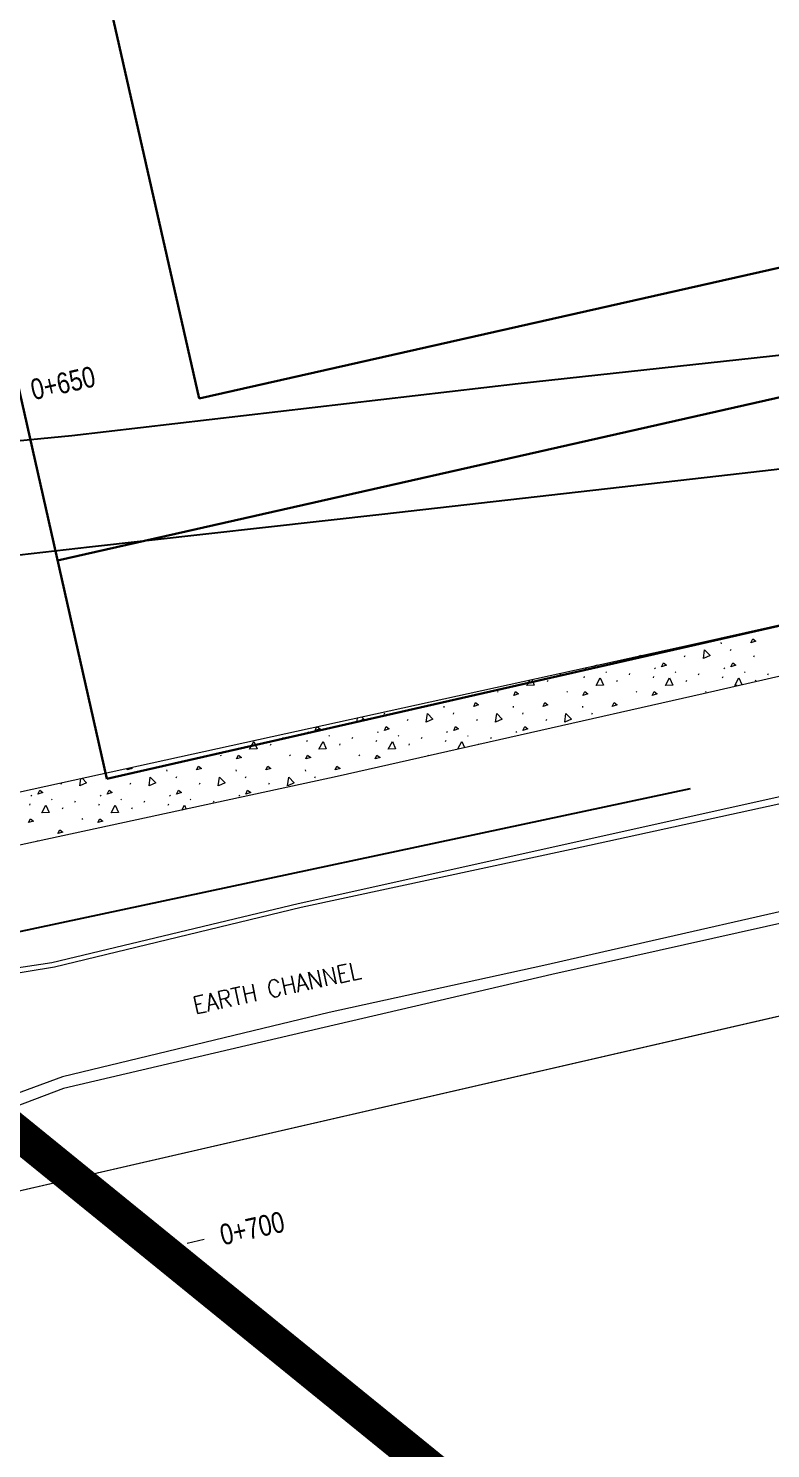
# Model space of a CAD drawing. Header units: metres. Extents: x -703672 to 3951284, y -4124475 to 4104628.
# Drawn here: x 327956.7 to 327999.6, y 4102845.4 to 4102927.4 of the extents above; entities that cross this region are included whole.
import ezdxf
from ezdxf.enums import TextEntityAlignment as Align

# ---------------------------------------------------------------- set-up
doc = ezdxf.new("R2010")
doc.units = ezdxf.units.M
doc.header["$MEASUREMENT"] = 0
for name, color, linetype, lineweight in [('C-ALGN-STAT1', 8, 'Continuous', 0), ('C-ANNO-TEXT', 7, 'Continuous', 25), ('C-DTCH-TOP~', 7, 'Continuous', 0), ('C-PADS-OTLN', 9, 'Continuous', 30), ('V-ANNO-PATT', 9, 'Continuous', 0), ('V-DTCH-BOTD', 252, 'Continuous', 0), ('V-DTCH-TOP~', 252, 'Continuous', 0), ('V-SITE-WALK', 7, 'Continuous', 0)]:
    doc.layers.add(name, color=color, linetype=linetype, lineweight=lineweight)
doc.layers.add('ra', color=7, linetype='Continuous')
doc.styles.add('Style-ENGINEERING', font='ENGINEERING.shx')
doc.styles.add('Style-STANDARD', font='STANDARD.shx')

msp = doc.modelspace()

# ---------------------------------------------------------------- linework, layer by layer
at = {"layer": 'C-ALGN-STAT1', "transparency": 33554661, "flags": 128}
msp.add_lwpolyline([(327966.8522318571, 4102857.446277018), (327965.8763940517, 4102857.227780845)], dxfattribs=at)
at = {"layer": 'C-ANNO-TEXT', "color": 0, "lineweight": -2, "ltscale": 0.6}
msp.add_line((327952.4242552212, 4102874.426553066), (327994.9222123679, 4102883.483078642), dxfattribs=at)
at = {"layer": 'C-ANNO-TEXT', "color": 1, "lineweight": -2, "ltscale": 0.6, "const_width": 2}
msp.add_lwpolyline([(327554.8350382773, 4104380.16774108), (327275.3480059607, 4104220.406195212), (327093.3818080015, 4104047.583524398), (327001.8950954843, 4103885.810832099), (326940.431142319, 4103781.08774414), (326891.8948100628, 4103650.048591174), (326879.9189725379, 4103599.019840731), (326881.1756962286, 4103522.160821603), (327011.0294437818, 4103497.589092612), (327253.4385069069, 4103456.857713948), (327544.716564442, 4103334.973178718), (327826.9203376779, 4103396.417603671), (327953.6137947738, 4102865.62848762), (328093.7569675464, 4102751.786021037), (328281.8958965763, 4102788.880219985)], dxfattribs=at)
at = {"layer": 'C-DTCH-TOP~'}
msp.add_line((327720.1714716455, 4102805.951463472), (328069.0538425405, 4102886.235816062), dxfattribs=at)
at = {"layer": 'C-DTCH-TOP~', "flags": 128}
msp.add_lwpolyline([(327517.8345620793, 4102748.37939936), (327532.1012557851, 4102753.865678844), (327563.346068102, 4102764.286165), (327606.1703543523, 4102774.124036111), (327654.2007221422, 4102784.538279964), (327713.2279488214, 4102798.43156791), (327720.1714716455, 4102805.951463472), (328069.0538425405, 4102886.235816062), (328167.8653534192, 4102909.525852308), (328416.727287227, 4102965.683699912), (328463.3450396978, 4102976.663650007)], dxfattribs=at)
at = {"layer": 'C-PADS-OTLN'}
for p, q in [((327892.807925796, 4103187.297810565), (327961.2325516799, 4102884.045854605)), ((327966.5675740978, 4102905.989870715), (327957.7301463668, 4102945.042822065)), ((328127.9731425433, 4102934.984499494), (327958.3910270059, 4102896.639243376)), ((328131.03762841, 4102922.723677635), (327961.2325516799, 4102884.045854605)), ((328015.3402690198, 4102917.000058275), (327966.5675740978, 4102905.989870715))]:
    msp.add_line(p, q, dxfattribs=at)
at = {"layer": 'ra'}
for p, q in [((328007.4527539767, 4102909.304585473, 8.06), (327984.9838766652, 4102906.846146871, 8.06)), ((327984.9838766652, 4102906.846146871, 8.06), (327959.2087347205, 4102903.841351083, 8.08)), ((327959.2087347205, 4102903.841351083, 8.08), (327941.9045121712, 4102902.165108867, 8.05)), ((327996.5634202952, 4102901.536628407, 8.06), (328011.4208078427, 4102903.246508012, 8.05)), ((327977.1184544577, 4102899.326438466, 8.09), (327996.5634202952, 4102901.536628407, 8.06)), ((327960.2287074762, 4102897.431401818, 8.09), (327977.1184544577, 4102899.326438466, 8.09)), ((327943.2138908667, 4102895.486993232, 8.04), (327960.2287074762, 4102897.431401818, 8.09))]:
    msp.add_line(p, q, dxfattribs=at)
at = {"layer": 'V-ANNO-PATT'}
for p, q in [((327996.6874297016, 4102891.917842445, 7.836856260208101), (327996.6963284747, 4102891.837953821, 7.838212585294997)), ((327996.6874297016, 4102891.917842445, 7.836856260208101), (327996.6963284747, 4102891.837953821, 7.838212585294997)), ((327997.241122258, 4102891.446609549, 7.845311461232413), (327997.2766234682, 4102891.526598159, 7.843993733684378)), ((327997.241122258, 4102891.446609549, 7.845311461232413), (327997.2766234682, 4102891.526598159, 7.843993733684378)), ((327994.5908177744, 4102891.08256139, 7.849050696322877), (327994.6264189846, 4102891.162549999, 7.847733059506737)), ((327994.5908177744, 4102891.08256139, 7.849050696322877), (327994.6264189846, 4102891.162549999, 7.847733059506737)), ((327998.590816128, 4102891.08256139, 7.852679972050574), (327998.6264173381, 4102891.162549999, 7.851362335234434)), ((327998.590816128, 4102891.08256139, 7.852679972050574), (327998.6264173381, 4102891.162549999, 7.851362335234434)), ((327986.6795992947, 4102889.663063526, 7.865829040843089), (327986.7152005034, 4102889.74295215, 7.864513091448664)), ((327986.6795992947, 4102889.663063526, 7.865829040843089), (327986.7152005034, 4102889.74295215, 7.864513091448664)), ((327987.3989049651, 4102890.052708041, 7.859905792936637), (327987.4345061737, 4102890.132596665, 7.858589843542205)), ((327987.3989049651, 4102890.052708041, 7.859905792936637), (327987.4345061737, 4102890.132596665, 7.858589843542205)), ((327988.7842015548, 4102889.867234453, 7.86429286912999), (327988.819802765, 4102889.947223062, 7.86297523231385)), ((327988.7842015548, 4102889.867234453, 7.86429286912999), (327988.819802765, 4102889.947223062, 7.86297523231385)), ((327988.8515104883, 4102890.452451117, 7.854477452409988), (327988.8871096576, 4102890.399158706, 7.855409148736804)), ((327988.8515104883, 4102890.452451117, 7.854477452409988), (327988.8871096576, 4102890.399158706, 7.855409148736804)), ((327990.0477065357, 4102890.226483295, 7.859376360386939), (327990.083205705, 4102890.173190884, 7.86030796598186)), ((327990.0477065357, 4102890.226483295, 7.859376360386939), (327990.083205705, 4102890.173190884, 7.86030796598186)), ((327990.6795976483, 4102889.663063526, 7.869458316570785), (327990.7151988569, 4102889.74295215, 7.868142367176361)), ((327990.6795976483, 4102889.663063526, 7.869458316570785), (327990.7151988569, 4102889.74295215, 7.868142367176361)), ((327991.3989033186, 4102890.052708041, 7.863535068664333), (327991.4345045272, 4102890.132596665, 7.862219119269902)), ((327991.3989033186, 4102890.052708041, 7.863535068664333), (327991.4345045272, 4102890.132596665, 7.862219119269902)), ((327992.7841999084, 4102889.867234453, 7.867922144857687), (327992.8198011186, 4102889.947223062, 7.866604508041547)), ((327992.7841999084, 4102889.867234453, 7.867922144857687), (327992.8198011186, 4102889.947223062, 7.866604508041547)), ((327992.8515088418, 4102890.452451117, 7.858106728137685), (327992.8871080111, 4102890.399158706, 7.859038424464501)), ((327992.8515088418, 4102890.452451117, 7.858106728137685), (327992.8871080111, 4102890.399158706, 7.859038424464501)), ((327994.0477048892, 4102890.226483295, 7.863005636114636), (327994.0832040586, 4102890.173190884, 7.863937241709557)), ((327994.0477048892, 4102890.226483295, 7.863005636114636), (327994.0832040586, 4102890.173190884, 7.863937241709557)), ((327994.6795960018, 4102889.663063526, 7.873087592298482), (327994.7151972104, 4102889.74295215, 7.871771642904058)), ((327994.6795960018, 4102889.663063526, 7.873087592298482), (327994.7151972104, 4102889.74295215, 7.871771642904058)), ((327995.3989016722, 4102890.052708041, 7.86716434439203), (327995.4345028808, 4102890.132596665, 7.865848394997599)), ((327995.3989016722, 4102890.052708041, 7.86716434439203), (327995.4345028808, 4102890.132596665, 7.865848394997599)), ((327996.7841982619, 4102889.867234453, 7.871551420585384), (327996.8197994721, 4102889.947223062, 7.870233783769244)), ((327996.7841982619, 4102889.867234453, 7.871551420585384), (327996.8197994721, 4102889.947223062, 7.870233783769244)), ((327996.8515071953, 4102890.452451117, 7.861736003865381), (327996.8871063646, 4102890.399158706, 7.862667700192198)), ((327996.8515071953, 4102890.452451117, 7.861736003865381), (327996.8871063646, 4102890.399158706, 7.862667700192198)), ((327998.0477032428, 4102890.226483295, 7.866634911842333), (327998.0832024122, 4102890.173190884, 7.867566517437254)), ((327998.0477032428, 4102890.226483295, 7.866634911842333), (327998.0832024122, 4102890.173190884, 7.867566517437254)), ((327998.6848745159, 4102889.674912133, 7.876521694202921), (327998.715195564, 4102889.74295215, 7.875400918631755)), ((327998.6848745159, 4102889.674912133, 7.876521694202921), (327998.715195564, 4102889.74295215, 7.875400918631755)), ((327999.3989000258, 4102890.052708041, 7.870793620119727), (327999.4345012344, 4102890.132596665, 7.869477670725296)), ((327999.3989000258, 4102890.052708041, 7.870793620119727), (327999.4345012344, 4102890.132596665, 7.869477670725296)), ((327983.7896917834, 4102889.094844441, 7.872796597454695), (327983.8251909527, 4102889.04155203, 7.873728203049623)), ((327983.7896917834, 4102889.094844441, 7.872796597454695), (327983.8251909527, 4102889.04155203, 7.873728203049623)), ((327987.789690137, 4102889.094844441, 7.876425873182392), (327987.8251893063, 4102889.04155203, 7.877357478777313)), ((327987.789690137, 4102889.094844441, 7.876425873182392), (327987.8251893063, 4102889.04155203, 7.877357478777313)), ((327991.7896884905, 4102889.094844441, 7.880055148910088), (327991.8251876599, 4102889.04155203, 7.88098675450501)), ((327991.7896884905, 4102889.094844441, 7.880055148910088), (327991.8251876599, 4102889.04155203, 7.88098675450501)), ((327995.789686844, 4102889.094844441, 7.883684424637785), (327995.8251860134, 4102889.04155203, 7.884616030232706)), ((327995.789686844, 4102889.094844441, 7.883684424637785), (327995.8251860134, 4102889.04155203, 7.884616030232706)), ((327980.6873800175, 4102888.243065733, 7.884356967502228), (327980.6962787905, 4102888.16317711, 7.885713292589131)), ((327980.6873800175, 4102888.243065733, 7.884356967502228), (327980.6962787905, 4102888.16317711, 7.885713292589131)), ((327984.6873783711, 4102888.243065733, 7.887986243229925), (327984.6962771441, 4102888.16317711, 7.88934256831682)), ((327984.6873783711, 4102888.243065733, 7.887986243229925), (327984.6962771441, 4102888.16317711, 7.88934256831682)), ((327988.6873767247, 4102888.243065733, 7.891615518957622), (327988.6962754977, 4102888.16317711, 7.892971844044517)), ((327988.6873767247, 4102888.243065733, 7.891615518957622), (327988.6962754977, 4102888.16317711, 7.892971844044517)), ((327977.2410742203, 4102887.771832837, 7.889182892798843), (327977.2765754305, 4102887.851821447, 7.887865165250808)), ((327977.2410742203, 4102887.771832837, 7.889182892798843), (327977.2765754305, 4102887.851821447, 7.887865165250808)), ((327978.5907680903, 4102887.407784678, 7.896551403617011), (327978.6263693004, 4102887.487773288, 7.895233766800871)), ((327978.5907680903, 4102887.407784678, 7.896551403617011), (327978.6263693004, 4102887.487773288, 7.895233766800871)), ((327981.2410725738, 4102887.771832837, 7.89281216852654), (327981.2765737841, 4102887.851821447, 7.891494440978505)), ((327981.2410725738, 4102887.771832837, 7.89281216852654), (327981.2765737841, 4102887.851821447, 7.891494440978505)), ((327982.5907664438, 4102887.407784678, 7.900180679344707), (327982.626367654, 4102887.487773288, 7.898863042528561)), ((327982.5907664438, 4102887.407784678, 7.900180679344707), (327982.626367654, 4102887.487773288, 7.898863042528561)), ((327985.2410709274, 4102887.771832837, 7.896441444254236), (327985.2765721376, 4102887.851821447, 7.895123716706202)), ((327985.2410709274, 4102887.771832837, 7.896441444254236), (327985.2765721376, 4102887.851821447, 7.895123716706202)), ((327986.5907647974, 4102887.407784678, 7.903809955072404), (327986.6263660075, 4102887.487773288, 7.902492318256257)), ((327986.5907647974, 4102887.407784678, 7.903809955072404), (327986.6263660075, 4102887.487773288, 7.902492318256257)), ((327989.2410692809, 4102887.771832837, 7.900070719981933), (327989.2765704911, 4102887.851821447, 7.898752992433899)), ((327989.2410692809, 4102887.771832837, 7.900070719981933), (327989.2765704911, 4102887.851821447, 7.898752992433899)), ((327971.3988552809, 4102886.37793133, 7.907406500230771), (327971.4344564896, 4102886.457819954, 7.906090550836339)), ((327971.3988552809, 4102886.37793133, 7.907406500230771), (327971.4344564896, 4102886.457819954, 7.906090550836339)), ((327972.8514608041, 4102886.777674406, 7.901978159704115), (327972.8870599734, 4102886.724381995, 7.902909856030938)), ((327972.8514608041, 4102886.777674406, 7.901978159704115), (327972.8870599734, 4102886.724381995, 7.902909856030938)), ((327974.0476568516, 4102886.551706584, 7.906877067681066), (327974.083156021, 4102886.498414173, 7.907808673275994)), ((327974.0476568516, 4102886.551706584, 7.906877067681066), (327974.083156021, 4102886.498414173, 7.907808673275994)), ((327975.3988536345, 4102886.37793133, 7.91103577595846), (327975.4344548432, 4102886.457819954, 7.909719826564036)), ((327975.3988536345, 4102886.37793133, 7.91103577595846), (327975.4344548432, 4102886.457819954, 7.909719826564036)), ((327976.8514591577, 4102886.777674406, 7.905607435431811), (327976.887058327, 4102886.724381995, 7.906539131758635)), ((327976.8514591577, 4102886.777674406, 7.905607435431811), (327976.887058327, 4102886.724381995, 7.906539131758635)), ((327978.0476552051, 4102886.551706584, 7.910506343408763), (327978.0831543745, 4102886.498414173, 7.911437949003691)), ((327978.0476552051, 4102886.551706584, 7.910506343408763), (327978.0831543745, 4102886.498414173, 7.911437949003691)), ((327979.3988519881, 4102886.37793133, 7.914665051686157), (327979.4344531967, 4102886.457819954, 7.913349102291733)), ((327979.3988519881, 4102886.37793133, 7.914665051686157), (327979.4344531967, 4102886.457819954, 7.913349102291733)), ((327980.8514575112, 4102886.777674406, 7.909236711159508), (327980.8870566805, 4102886.724381995, 7.910168407486331)), ((327980.8514575112, 4102886.777674406, 7.909236711159508), (327980.8870566805, 4102886.724381995, 7.910168407486331)), ((327982.0476535587, 4102886.551706584, 7.914135619136459), (327982.083152728, 4102886.498414173, 7.915067224731388)), ((327982.0476535587, 4102886.551706584, 7.914135619136459), (327982.083152728, 4102886.498414173, 7.915067224731388)), ((327983.3988503416, 4102886.37793133, 7.918294327413854), (327983.4344515502, 4102886.457819954, 7.916978378019429)), ((327983.3988503416, 4102886.37793133, 7.918294327413854), (327983.4344515502, 4102886.457819954, 7.916978378019429)), ((327984.8514558647, 4102886.777674406, 7.912865986887205), (327984.8870550341, 4102886.724381995, 7.913797683214021)), ((327984.8514558647, 4102886.777674406, 7.912865986887205), (327984.8870550341, 4102886.724381995, 7.913797683214021)), ((327970.6795496105, 4102885.988286815, 7.913329748137222), (327970.7151508192, 4102886.068175439, 7.912013798742791)), ((327970.6795496105, 4102885.988286815, 7.913329748137222), (327970.7151508192, 4102886.068175439, 7.912013798742791)), ((327972.7841518706, 4102886.192457741, 7.911793576424124), (327972.8197530808, 4102886.272446351, 7.910475939607984)), ((327972.7841518706, 4102886.192457741, 7.911793576424124), (327972.8197530808, 4102886.272446351, 7.910475939607984)), ((327974.6795479641, 4102885.988286815, 7.916959023864919), (327974.7151491728, 4102886.068175439, 7.915643074470488)), ((327974.6795479641, 4102885.988286815, 7.916959023864919), (327974.7151491728, 4102886.068175439, 7.915643074470488)), ((327976.7841502242, 4102886.192457741, 7.915422852151821), (327976.8197514344, 4102886.272446351, 7.914105215335674)), ((327976.7841502242, 4102886.192457741, 7.915422852151821), (327976.8197514344, 4102886.272446351, 7.914105215335674)), ((327978.6795463177, 4102885.988286815, 7.920588299592609), (327978.7151475263, 4102886.068175439, 7.919272350198185)), ((327978.6795463177, 4102885.988286815, 7.920588299592609), (327978.7151475263, 4102886.068175439, 7.919272350198185)), ((327980.7841485778, 4102886.192457741, 7.919052127879517), (327980.8197497879, 4102886.272446351, 7.917734491063371)), ((327980.7841485778, 4102886.192457741, 7.919052127879517), (327980.8197497879, 4102886.272446351, 7.917734491063371)), ((327982.703874252, 4102886.042882061, 7.923318266042138), (327982.7151458798, 4102886.068175439, 7.922901625925881)), ((327982.703874252, 4102886.042882061, 7.923318266042138), (327982.7151458798, 4102886.068175439, 7.922901625925881)), ((327967.7896420993, 4102885.420067729, 7.920297304748829), (327967.8251412686, 4102885.366775319, 7.92122891034375)), ((327967.7896420993, 4102885.420067729, 7.920297304748829), (327967.8251412686, 4102885.366775319, 7.92122891034375)), ((327971.7896404528, 4102885.420067729, 7.923926580476525), (327971.8251396221, 4102885.366775319, 7.924858186071447)), ((327971.7896404528, 4102885.420067729, 7.923926580476525), (327971.8251396221, 4102885.366775319, 7.924858186071447)), ((327975.7896388064, 4102885.420067729, 7.927555856204215), (327975.8251379757, 4102885.366775319, 7.928487461799143)), ((327975.7896388064, 4102885.420067729, 7.927555856204215), (327975.8251379757, 4102885.366775319, 7.928487461799143)), ((327979.7896371599, 4102885.420067729, 7.931185131931912), (327979.8124947989, 4102885.38575316, 7.931784985527955)), ((327979.7896371599, 4102885.420067729, 7.931185131931912), (327979.8124947989, 4102885.38575316, 7.931784985527955)), ((327961.2410245361, 4102884.097056126, 7.936683600092977), (327961.2765257464, 4102884.177044736, 7.935365872544942)), ((327961.2410245361, 4102884.097056126, 7.936683600092977), (327961.2765257464, 4102884.177044736, 7.935365872544942)), ((327964.6873303334, 4102884.568289022, 7.931857674796362), (327964.6962291064, 4102884.488400399, 7.933213999883257)), ((327964.6873303334, 4102884.568289022, 7.931857674796362), (327964.6962291064, 4102884.488400399, 7.933213999883257)), ((327965.2410228897, 4102884.097056126, 7.940312875820666), (327965.2765240999, 4102884.177044736, 7.938995148272639)), ((327965.2410228897, 4102884.097056126, 7.940312875820666), (327965.2765240999, 4102884.177044736, 7.938995148272639)), ((327968.6873286869, 4102884.568289022, 7.935486950524052), (327968.6962274599, 4102884.488400399, 7.936843275610954)), ((327968.6873286869, 4102884.568289022, 7.935486950524052), (327968.6962274599, 4102884.488400399, 7.936843275610954)), ((327969.2410212432, 4102884.097056126, 7.943942151548363), (327969.2765224534, 4102884.177044736, 7.942624424000329)), ((327969.2410212432, 4102884.097056126, 7.943942151548363), (327969.2765224534, 4102884.177044736, 7.942624424000329)), ((327972.6873270405, 4102884.568289022, 7.939116226251748), (327972.6962258135, 4102884.488400399, 7.940472551338651)), ((327972.6873270405, 4102884.568289022, 7.939116226251748), (327972.6962258135, 4102884.488400399, 7.940472551338651)), ((327973.2410195968, 4102884.097056126, 7.94757142727606), (327973.276520807, 4102884.177044736, 7.946253699728025)), ((327973.2410195968, 4102884.097056126, 7.94757142727606), (327973.276520807, 4102884.177044736, 7.946253699728025)), ((327958.5907200525, 4102883.733007967, 7.94042283518344), (327958.6201258019, 4102883.799076648, 7.939334498640243)), ((327958.5907200525, 4102883.733007967, 7.94042283518344), (327958.6201258019, 4102883.799076648, 7.939334498640243)), ((327962.5907184061, 4102883.733007967, 7.944052110911137), (327962.6263196163, 4102883.812996576, 7.942734474094998)), ((327962.5907184061, 4102883.733007967, 7.944052110911137), (327962.6263196163, 4102883.812996576, 7.942734474094998)), ((327966.5907167597, 4102883.733007967, 7.947681386638834), (327966.6263179698, 4102883.812996576, 7.946363749822694)), ((327966.5907167597, 4102883.733007967, 7.947681386638834), (327966.6263179698, 4102883.812996576, 7.946363749822694)), ((327970.5907151132, 4102883.733007967, 7.951310662366531), (327970.6263163234, 4102883.812996576, 7.949993025550391)), ((327970.5907151132, 4102883.733007967, 7.951310662366531), (327970.6263163234, 4102883.812996576, 7.949993025550391)), ((327956.7841021865, 4102882.51768103, 7.959294283718251), (327956.8197033967, 4102882.597669639, 7.957976646902111)), ((327956.7841021865, 4102882.51768103, 7.959294283718251), (327956.8197033967, 4102882.597669639, 7.957976646902111)), ((327956.85141112, 4102883.102897695, 7.949478866998248), (327956.8870102893, 4102883.049605284, 7.950410563325065)), ((327956.85141112, 4102883.102897695, 7.949478866998248), (327956.8870102893, 4102883.049605284, 7.950410563325065)), ((327958.0476071674, 4102882.876929873, 7.9543777749752), (327958.0831063368, 4102882.823637461, 7.955309380570121)), ((327958.0476071674, 4102882.876929873, 7.9543777749752), (327958.0831063368, 4102882.823637461, 7.955309380570121)), ((327958.6794982799, 4102882.313510103, 7.964459731159046), (327958.7150994886, 4102882.393398728, 7.963143781764614)), ((327958.6794982799, 4102882.313510103, 7.964459731159046), (327958.7150994886, 4102882.393398728, 7.963143781764614)), ((327959.3988039503, 4102882.703154618, 7.958536483252594), (327959.434405159, 4102882.783043242, 7.957220533858163)), ((327959.3988039503, 4102882.703154618, 7.958536483252594), (327959.434405159, 4102882.783043242, 7.957220533858163)), ((327960.78410054, 4102882.51768103, 7.962923559445947), (327960.8197017502, 4102882.597669639, 7.961605922629808)), ((327960.78410054, 4102882.51768103, 7.962923559445947), (327960.8197017502, 4102882.597669639, 7.961605922629808)), ((327960.8514094735, 4102883.102897695, 7.953108142725945), (327960.8870086428, 4102883.049605284, 7.954039839052761)), ((327960.8514094735, 4102883.102897695, 7.953108142725945), (327960.8870086428, 4102883.049605284, 7.954039839052761)), ((327962.047605521, 4102882.876929873, 7.958007050702896), (327962.0831046904, 4102882.823637461, 7.958938656297818)), ((327962.047605521, 4102882.876929873, 7.958007050702896), (327962.0831046904, 4102882.823637461, 7.958938656297818)), ((327962.6794966335, 4102882.313510103, 7.968089006886743), (327962.7150978422, 4102882.393398728, 7.966773057492318)), ((327962.6794966335, 4102882.313510103, 7.968089006886743), (327962.7150978422, 4102882.393398728, 7.966773057492318)), ((327963.3988023039, 4102882.703154618, 7.962165758980291), (327963.4344035126, 4102882.783043242, 7.960849809585859)), ((327963.3988023039, 4102882.703154618, 7.962165758980291), (327963.4344035126, 4102882.783043242, 7.960849809585859)), ((327964.7840988936, 4102882.51768103, 7.966552835173644), (327964.8197001038, 4102882.597669639, 7.965235198357504)), ((327964.7840988936, 4102882.51768103, 7.966552835173644), (327964.8197001038, 4102882.597669639, 7.965235198357504)), ((327964.8514078271, 4102883.102897695, 7.956737418453642), (327964.8870069964, 4102883.049605284, 7.957669114780458)), ((327964.8514078271, 4102883.102897695, 7.956737418453642), (327964.8870069964, 4102883.049605284, 7.957669114780458)), ((327966.0476038745, 4102882.876929873, 7.961636326430593), (327966.0831030439, 4102882.823637461, 7.962567932025514)), ((327966.0476038745, 4102882.876929873, 7.961636326430593), (327966.0831030439, 4102882.823637461, 7.962567932025514)), ((327967.3988006574, 4102882.703154618, 7.965795034707988), (327967.4344018661, 4102882.783043242, 7.964479085313556)), ((327967.3988006574, 4102882.703154618, 7.965795034707988), (327967.4344018661, 4102882.783043242, 7.964479085313556)), ((327968.8514061806, 4102883.102897695, 7.960366694181339), (327968.8870053499, 4102883.049605284, 7.961298390508155)), ((327968.8514061806, 4102883.102897695, 7.960366694181339), (327968.8870053499, 4102883.049605284, 7.961298390508155)), ((327959.7895891222, 4102881.745291018, 7.975056563498349), (327959.8250882915, 4102881.691998607, 7.97598816909327)), ((327959.7895891222, 4102881.745291018, 7.975056563498349), (327959.8250882915, 4102881.691998607, 7.97598816909327)), ((327957.2492629931, 4102880.440964749, 7.994764313498379), (327957.2764711228, 4102880.502268025, 7.993754407022159)), ((327957.2492629931, 4102880.440964749, 7.994764313498379), (327957.2764711228, 4102880.502268025, 7.993754407022159))]:
    msp.add_line(p, q, dxfattribs=at)
at = {"layer": 'V-ANNO-PATT', "extrusion": (-0.0009071897396262242, 0.01687422407821517, 0.9998572085895738), "flags": 128}
for points, elevation in [([(-547783.669796511, -4078783.581110824), (-547783.7673436429, -4078784.08409886), (-547784.0672524953, -4078783.739098512), (-547783.6782456144, -4078783.58366085)], 68943.3980981282), ([(-547783.669796511, -4078783.581110824), (-547783.7673436429, -4078784.08409886), (-547784.0672524953, -4078783.739098512), (-547783.6782456144, -4078783.58366085)], 68943.3980981282), ([(-547767.4955416475, -4078780.770183985), (-547767.5930887791, -4078781.273172024), (-547767.8929976317, -4078780.928171673), (-547767.5039907509, -4078780.772734012)], 68943.39809812808), ([(-547767.4955416475, -4078780.770183985), (-547767.5930887791, -4078781.273172024), (-547767.8929976317, -4078780.928171673), (-547767.5039907509, -4078780.772734012)], 68943.39809812808), ([(-547771.4897718282, -4078780.555416059), (-547771.5873189601, -4078781.058404095), (-547771.8872278123, -4078780.713403747), (-547771.4982209319, -4078780.557966084)], 68943.3980981281), ([(-547771.4897718282, -4078780.555416059), (-547771.5873189601, -4078781.058404095), (-547771.8872278123, -4078780.713403747), (-547771.4982209319, -4078780.557966084)], 68943.3980981281), ([(-547775.4840020092, -4078780.340648129), (-547775.5815491407, -4078780.843636169), (-547775.8814579935, -4078780.498635821), (-547775.4924511124, -4078780.343198158)], 68943.39809812813), ([(-547775.4840020092, -4078780.340648129), (-547775.5815491407, -4078780.843636169), (-547775.8814579935, -4078780.498635821), (-547775.4924511124, -4078780.343198158)], 68943.39809812813), ([(-547751.3212867838, -4078777.959257143), (-547751.4188339156, -4078778.462245184), (-547751.7187427684, -4078778.117244835), (-547751.3297358871, -4078777.961807173)], 68943.39809812793), ([(-547751.3212867838, -4078777.959257143), (-547751.4188339156, -4078778.462245184), (-547751.7187427684, -4078778.117244835), (-547751.3297358871, -4078777.961807173)], 68943.39809812793), ([(-547755.3155169644, -4078777.744489217), (-547755.4130640966, -4078778.247477258), (-547755.7129729488, -4078777.90247691), (-547755.3239660681, -4078777.747039248)], 68943.39809812796), ([(-547755.3155169644, -4078777.744489217), (-547755.4130640966, -4078778.247477258), (-547755.7129729488, -4078777.90247691), (-547755.3239660681, -4078777.747039248)], 68943.39809812796), ([(-547759.3097471454, -4078777.529721291), (-547759.4072942773, -4078778.032709328), (-547759.7072031299, -4078777.687708984), (-547759.3181962487, -4078777.532271319)], 68943.39809812796), ([(-547759.3097471454, -4078777.529721291), (-547759.4072942773, -4078778.032709328), (-547759.7072031299, -4078777.687708984), (-547759.3181962487, -4078777.532271319)], 68943.39809812796)]:
    msp.add_lwpolyline(points, dxfattribs=dict(at, elevation=elevation))
at = {"layer": 'V-ANNO-PATT', "extrusion": (-0.0009071897479370772, 0.01687422409148492, 0.9998572085893425), "flags": 128}
for points, elevation in [([(-547786.4605123599, -4078784.345626399), (-547786.5787783588, -4078784.561587978), (-547786.7489704062, -4078784.419044418), (-547786.4605123599, -4078784.345626399)], 68943.39814984676), ([(-547786.4605123599, -4078784.345626399), (-547786.5787783588, -4078784.561587978), (-547786.7489704062, -4078784.419044418), (-547786.4605123599, -4078784.345626399)], 68943.39814984676), ([(-547770.2862574952, -4078781.534699567), (-547770.4045234938, -4078781.750661145), (-547770.574715542, -4078781.608117585), (-547770.2862574952, -4078781.534699567)], 68943.39814984665), ([(-547770.2862574952, -4078781.534699567), (-547770.4045234938, -4078781.750661145), (-547770.574715542, -4078781.608117585), (-547770.2862574952, -4078781.534699567)], 68943.39814984665), ([(-547774.2804876762, -4078781.319931639), (-547774.3987536748, -4078781.535893216), (-547774.5689457224, -4078781.393349658), (-547774.2804876762, -4078781.319931639)], 68943.39814984667), ([(-547774.2804876762, -4078781.319931639), (-547774.3987536748, -4078781.535893216), (-547774.5689457224, -4078781.393349658), (-547774.2804876762, -4078781.319931639)], 68943.39814984667), ([(-547778.2747178567, -4078781.105163708), (-547778.3929838557, -4078781.321125288), (-547778.5631759033, -4078781.178581729), (-547778.2747178567, -4078781.105163708)], 68943.3981498466), ([(-547778.2747178567, -4078781.105163708), (-547778.3929838557, -4078781.321125288), (-547778.5631759033, -4078781.178581729), (-547778.2747178567, -4078781.105163708)], 68943.3981498466), ([(-547754.11200263, -4078778.723772735), (-547754.2302686286, -4078778.939734313), (-547754.400460677, -4078778.797190755), (-547754.11200263, -4078778.723772735)], 68943.39814984656), ([(-547754.11200263, -4078778.723772735), (-547754.2302686286, -4078778.939734313), (-547754.400460677, -4078778.797190755), (-547754.11200263, -4078778.723772735)], 68943.39814984656), ([(-547758.1062328108, -4078778.509004807), (-547758.2244988093, -4078778.724966387), (-547758.3946908574, -4078778.582422825), (-547758.1062328108, -4078778.509004807)], 68943.39814984656), ([(-547758.1062328108, -4078778.509004807), (-547758.2244988093, -4078778.724966387), (-547758.3946908574, -4078778.582422825), (-547758.1062328108, -4078778.509004807)], 68943.39814984656), ([(-547762.1004629919, -4078778.294236877), (-547762.2187289903, -4078778.510198457), (-547762.3889210381, -4078778.367654896), (-547762.1004629919, -4078778.294236877)], 68943.39814984653), ([(-547762.1004629919, -4078778.294236877), (-547762.2187289903, -4078778.510198457), (-547762.3889210381, -4078778.367654896), (-547762.1004629919, -4078778.294236877)], 68943.39814984653), ([(-547745.9262081266, -4078775.483310046), (-547746.0444741256, -4078775.699271627), (-547746.2146661733, -4078775.556728063), (-547745.9262081266, -4078775.483310046)], 68943.39814984651), ([(-547745.9262081266, -4078775.483310046), (-547746.0444741256, -4078775.699271627), (-547746.2146661733, -4078775.556728063), (-547745.9262081266, -4078775.483310046)], 68943.39814984651)]:
    msp.add_lwpolyline(points, dxfattribs=dict(at, elevation=elevation))
at = {"layer": 'V-ANNO-PATT', "extrusion": (-0.0009071898547395164, 0.01687422443320622, 0.9998572085834783), "elevation": 68943.39951686165, "flags": 128}
msp.add_lwpolyline([(-547777.5468101439, -4078783.52486237), (-547777.5527678478, -4078783.519872521), (-547777.264209945, -4078783.446459872)], dxfattribs=at)
msp.add_lwpolyline([(-547777.5468101439, -4078783.52486237), (-547777.5527678478, -4078783.519872521), (-547777.264209945, -4078783.446459872)], dxfattribs=at)
at = {"layer": 'V-ANNO-PATT', "extrusion": (0.006415366454621462, 0.01335800883002619, 0.9998901973083595), "elevation": 56918.47194778993, "flags": 128}
msp.add_lwpolyline([(327982.457632755, 4102496.230549597), (327982.4747958307, 4102496.266282451)], dxfattribs=at)
msp.add_lwpolyline([(327982.457632755, 4102496.230549597), (327982.4747958307, 4102496.266282451)], dxfattribs=at)
at = {"layer": 'V-ANNO-PATT', "extrusion": (0.002280019354361418, 0.01643207206801926, 0.9998623847906747), "elevation": 68174.67467682202, "flags": 128}
msp.add_lwpolyline([(239011.9232935563, -4108469.122785786), (239011.9232935566, -4108469.215871817)], dxfattribs=at)
msp.add_lwpolyline([(239011.9232935563, -4108469.122785786), (239011.9232935566, -4108469.215871817)], dxfattribs=at)
at = {"layer": 'V-ANNO-PATT', "extrusion": (0.005689454169908008, 0.002635526266416966, 0.9999803418630527), "elevation": 12687.21836443765, "flags": 128}
msp.add_lwpolyline([(327986.6908180054, 4102871.974443453), (327986.3262602246, 4102871.805572644)], dxfattribs=at)
msp.add_lwpolyline([(327986.6908180054, 4102871.974443453), (327986.3262602246, 4102871.805572644)], dxfattribs=at)
at = {"layer": 'V-ANNO-PATT', "extrusion": (-0.0009071897479533485, 0.01687422409147415, 0.9998572085893425), "flags": 128}
for points, elevation in [([(-547781.2371275211, -4078783.234577312), (-547781.355493375, -4078783.450533521), (-547781.5256854233, -4078783.307989961), (-547781.2371275211, -4078783.234577312)], 68943.39814979713), ([(-547781.2371275211, -4078783.234577312), (-547781.355493375, -4078783.450533521), (-547781.5256854233, -4078783.307989961), (-547781.2371275211, -4078783.234577312)], 68943.39814979713), ([(-547785.2313577016, -4078783.019809382), (-547785.3497235558, -4078783.235765593), (-547785.5199156041, -4078783.093222034), (-547785.2313577016, -4078783.019809382)], 68943.39814979708), ([(-547785.2313577016, -4078783.019809382), (-547785.3497235558, -4078783.235765593), (-547785.5199156041, -4078783.093222034), (-547785.2313577016, -4078783.019809382)], 68943.39814979708), ([(-547765.0628726558, -4078780.423650481), (-547765.1812385102, -4078780.63960669), (-547765.3514305584, -4078780.497063131), (-547765.0628726558, -4078780.423650481)], 68943.39814979707), ([(-547765.0628726558, -4078780.423650481), (-547765.1812385102, -4078780.63960669), (-547765.3514305584, -4078780.497063131), (-547765.0628726558, -4078780.423650481)], 68943.39814979707), ([(-547769.0571028366, -4078780.208882554), (-547769.1754686912, -4078780.424838763), (-547769.3456607391, -4078780.2822952), (-547769.0571028366, -4078780.208882554)], 68943.39814979705), ([(-547769.0571028366, -4078780.208882554), (-547769.1754686912, -4078780.424838763), (-547769.3456607391, -4078780.2822952), (-547769.0571028366, -4078780.208882554)], 68943.39814979705), ([(-547773.0513330174, -4078779.994114624), (-547773.1696988719, -4078780.210070833), (-547773.3398909201, -4078780.067527271), (-547773.0513330174, -4078779.994114624)], 68943.39814979707), ([(-547773.0513330174, -4078779.994114624), (-547773.1696988719, -4078780.210070833), (-547773.3398909201, -4078780.067527271), (-547773.0513330174, -4078779.994114624)], 68943.39814979707), ([(-547744.8943876103, -4078777.827491579), (-547745.0127534647, -4078778.043447786), (-547745.1829455125, -4078777.900904228), (-547744.8943876103, -4078777.827491579)], 68943.39814979698), ([(-547744.8943876103, -4078777.827491579), (-547745.0127534647, -4078778.043447786), (-547745.1829455125, -4078777.900904228), (-547744.8943876103, -4078777.827491579)], 68943.39814979698), ([(-547748.8886177911, -4078777.61272365), (-547749.0069836455, -4078777.828679859), (-547749.1771756933, -4078777.686136297), (-547748.8886177911, -4078777.61272365)], 68943.39814979702), ([(-547748.8886177911, -4078777.61272365), (-547749.0069836455, -4078777.828679859), (-547749.1771756933, -4078777.686136297), (-547748.8886177911, -4078777.61272365)], 68943.39814979702), ([(-547752.882847972, -4078777.397955719), (-547753.001213826, -4078777.61391193), (-547753.1714058743, -4078777.471368371), (-547752.882847972, -4078777.397955719)], 68943.39814979695), ([(-547752.882847972, -4078777.397955719), (-547753.001213826, -4078777.61391193), (-547753.1714058743, -4078777.471368371), (-547752.882847972, -4078777.397955719)], 68943.39814979695), ([(-547756.8770781524, -4078777.183187792), (-547756.9954440068, -4078777.399144003), (-547757.1656360548, -4078777.256600441), (-547756.8770781524, -4078777.183187792)], 68943.39814979701), ([(-547756.8770781524, -4078777.183187792), (-547756.9954440068, -4078777.399144003), (-547757.1656360548, -4078777.256600441), (-547756.8770781524, -4078777.183187792)], 68943.39814979701)]:
    msp.add_lwpolyline(points, dxfattribs=dict(at, elevation=elevation))
at = {"layer": 'V-ANNO-PATT', "extrusion": (0.006781233012323426, 0.01280240885144547, 0.9998950510960805), "elevation": 54758.88180082187, "flags": 128}
msp.add_lwpolyline([(327977.8848826864, 4102524.596903127), (327978.0570069897, 4102524.921825517)], dxfattribs=at)
msp.add_lwpolyline([(327977.8848826864, 4102524.596903127), (327978.0570069897, 4102524.921825517)], dxfattribs=at)
at = {"layer": 'V-ANNO-PATT', "extrusion": (-0.000907189747053396, 0.01687422405561371, 0.9998572085899486), "elevation": 68943.39800296085, "flags": 128}
msp.add_lwpolyline([(-547773.7161000466, -4078782.896880355), (-547773.839602557, -4078782.575196522), (-547773.4208985724, -4078782.562158763)], dxfattribs=at)
msp.add_lwpolyline([(-547773.7161000466, -4078782.896880355), (-547773.839602557, -4078782.575196522), (-547773.4208985724, -4078782.562158763)], dxfattribs=at)
at = {"layer": 'V-ANNO-PATT', "extrusion": (-0.0009071897470214601, 0.01687422405477929, 0.9998572085899626), "flags": 128}
for points, elevation in [([(-547777.4062447065, -4078782.347868327), (-547777.6700105357, -4078782.787139849), (-547777.8338358534, -4078782.360428229), (-547777.4151318688, -4078782.347390467)], 68943.39799954771), ([(-547777.4062447065, -4078782.347868327), (-547777.6700105357, -4078782.787139849), (-547777.8338358534, -4078782.360428229), (-547777.4151318688, -4078782.347390467)], 68943.39799954771), ([(-547781.4004748871, -4078782.133100399), (-547781.6642407159, -4078782.572371917), (-547781.8280660341, -4078782.145660299), (-547781.4093620492, -4078782.132622541)], 68943.39799954777), ([(-547781.4004748871, -4078782.133100399), (-547781.6642407159, -4078782.572371917), (-547781.8280660341, -4078782.145660299), (-547781.4093620492, -4078782.132622541)], 68943.39799954777), ([(-547757.2377596605, -4078779.751709424), (-547757.5015254896, -4078780.190980946), (-547757.6653508074, -4078779.764269327), (-547757.2466468227, -4078779.751231567)], 68943.39799954784), ([(-547757.2377596605, -4078779.751709424), (-547757.5015254896, -4078780.190980946), (-547757.6653508074, -4078779.764269327), (-547757.2466468227, -4078779.751231567)], 68943.39799954784), ([(-547761.2319898414, -4078779.536941496), (-547761.4957556702, -4078779.976213017), (-547761.6595809881, -4078779.549501398), (-547761.2408770034, -4078779.536463638)], 68943.39799954777), ([(-547761.2319898414, -4078779.536941496), (-547761.4957556702, -4078779.976213017), (-547761.6595809881, -4078779.549501398), (-547761.2408770034, -4078779.536463638)], 68943.39799954777), ([(-547765.2262200222, -4078779.322173568), (-547765.4899858509, -4078779.761445088), (-547765.653811169, -4078779.33473347), (-547765.2351071844, -4078779.321695708)], 68943.39799954781), ([(-547765.2262200222, -4078779.322173568), (-547765.4899858509, -4078779.761445088), (-547765.653811169, -4078779.33473347), (-547765.2351071844, -4078779.321695708)], 68943.39799954781), ([(-547745.0577349765, -4078776.726014666), (-547745.3215008052, -4078777.165286187), (-547745.4853261233, -4078776.738574564), (-547745.0666221383, -4078776.725536806)], 68943.39799954781), ([(-547745.0577349765, -4078776.726014666), (-547745.3215008052, -4078777.165286187), (-547745.4853261233, -4078776.738574564), (-547745.0666221383, -4078776.725536806)], 68943.39799954781), ([(-547749.0519651568, -4078776.511246737), (-547749.3157309861, -4078776.950518257), (-547749.4795563037, -4078776.523806637), (-547749.0608523191, -4078776.510768878)], 68943.39799954781), ([(-547749.0519651568, -4078776.511246737), (-547749.3157309861, -4078776.950518257), (-547749.4795563037, -4078776.523806637), (-547749.0608523191, -4078776.510768878)], 68943.39799954781)]:
    msp.add_lwpolyline(points, dxfattribs=dict(at, elevation=elevation))
at = {"layer": 'V-ANNO-PATT', "extrusion": (-0.000907189749631989, 0.01687422405616162, 0.999857208589937), "elevation": 68943.3980043631, "flags": 128}
msp.add_lwpolyline([(-547785.3953164332, -4078781.918250283), (-547785.659082262, -4078782.357521803), (-547785.8089171015, -4078781.967250824)], dxfattribs=at)
msp.add_lwpolyline([(-547785.3953164332, -4078781.918250283), (-547785.659082262, -4078782.357521803), (-547785.8089171015, -4078781.967250824)], dxfattribs=at)
at = {"layer": 'V-ANNO-PATT', "extrusion": (-0.0009071897267185767, 0.01687422402313566, 0.9998572085905151), "flags": 128}
for points, elevation in [([(-547772.619884237, -4078782.045283691), (-547772.7381502354, -4078782.261245271), (-547772.9083422837, -4078782.118701711), (-547772.619884237, -4078782.045283691)], 68943.39787637656), ([(-547772.619884237, -4078782.045283691), (-547772.7381502354, -4078782.261245271), (-547772.9083422837, -4078782.118701711), (-547772.619884237, -4078782.045283691)], 68943.39787637656), ([(-547776.6141144182, -4078781.830515768), (-547776.7323804165, -4078782.046477345), (-547776.9025724644, -4078781.903933787), (-547776.6141144182, -4078781.830515768)], 68943.39787637662), ([(-547776.6141144182, -4078781.830515768), (-547776.7323804165, -4078782.046477345), (-547776.9025724644, -4078781.903933787), (-547776.6141144182, -4078781.830515768)], 68943.39787637662), ([(-547780.6083445991, -4078781.615747842), (-547780.7266105972, -4078781.831709422), (-547780.8968026454, -4078781.68916586), (-547780.6083445991, -4078781.615747842)], 68943.3978763767), ([(-547780.6083445991, -4078781.615747842), (-547780.7266105972, -4078781.831709422), (-547780.8968026454, -4078781.68916586), (-547780.6083445991, -4078781.615747842)], 68943.3978763767), ([(-547756.4456293753, -4078779.234356843), (-547756.5638953731, -4078779.450318422), (-547756.7340874217, -4078779.307774864), (-547756.4456293753, -4078779.234356843)], 68943.3978763764), ([(-547756.4456293753, -4078779.234356843), (-547756.5638953731, -4078779.450318422), (-547756.7340874217, -4078779.307774864), (-547756.4456293753, -4078779.234356843)], 68943.3978763764), ([(-547760.439859556, -4078779.019588918), (-547760.5581255544, -4078779.235550499), (-547760.7283176027, -4078779.093006937), (-547760.439859556, -4078779.019588918)], 68943.39787637648), ([(-547760.439859556, -4078779.019588918), (-547760.5581255544, -4078779.235550499), (-547760.7283176027, -4078779.093006937), (-547760.439859556, -4078779.019588918)], 68943.39787637648), ([(-547764.434089737, -4078778.804820994), (-547764.5523557356, -4078779.020782573), (-547764.7225477834, -4078778.878239012), (-547764.434089737, -4078778.804820994)], 68943.39787637658), ([(-547764.434089737, -4078778.804820994), (-547764.5523557356, -4078779.020782573), (-547764.7225477834, -4078778.878239012), (-547764.434089737, -4078778.804820994)], 68943.39787637658), ([(-547744.2656046941, -4078776.20866207), (-547744.3838706921, -4078776.42462365), (-547744.5540627406, -4078776.282080089), (-547744.2656046941, -4078776.20866207)], 68943.39787637633), ([(-547744.2656046941, -4078776.20866207), (-547744.3838706921, -4078776.42462365), (-547744.5540627406, -4078776.282080089), (-547744.2656046941, -4078776.20866207)], 68943.39787637633), ([(-547748.259834875, -4078775.993894145), (-547748.3781008734, -4078776.209855727), (-547748.5482929216, -4078776.067312162), (-547748.259834875, -4078775.993894145)], 68943.39787637643), ([(-547748.259834875, -4078775.993894145), (-547748.3781008734, -4078776.209855727), (-547748.5482929216, -4078776.067312162), (-547748.259834875, -4078775.993894145)], 68943.39787637643)]:
    msp.add_lwpolyline(points, dxfattribs=dict(at, elevation=elevation))
at = {"layer": 'V-ANNO-PATT', "extrusion": (0.0005240483005835816, 4.456408665986153e-05, 0.9999998616937009), "elevation": 362.6077277977283, "flags": 128}
msp.add_lwpolyline([(327997.5819593395, 4102889.423339904), (327997.4405234169, 4102889.411312458)], dxfattribs=at)
msp.add_lwpolyline([(327997.5819593395, 4102889.423339904), (327997.4405234169, 4102889.411312458)], dxfattribs=at)
at = {"layer": 'V-ANNO-PATT', "extrusion": (0.002280019361117712, 0.0164320720851654, 0.9998623847903775), "elevation": 68174.62537893842, "flags": 128}
msp.add_lwpolyline([(239027.2675315667, -4108463.283826013), (239027.2675315668, -4108463.516509294)], dxfattribs=at)
msp.add_lwpolyline([(239027.2675315667, -4108463.283826013), (239027.2675315668, -4108463.516509294)], dxfattribs=at)
at = {"layer": 'V-ANNO-PATT', "extrusion": (-0.0009071897562651844, 0.01687422410455681, 0.9998572085891142), "elevation": 68943.39820074764, "flags": 128}
msp.add_lwpolyline([(-547763.8044701912, -4078781.255141217), (-547763.9024369715, -4078781.142445068), (-547763.5134300902, -4078780.987007405)], dxfattribs=at)
msp.add_lwpolyline([(-547763.8044701912, -4078781.255141217), (-547763.9024369715, -4078781.142445068), (-547763.5134300902, -4078780.987007405)], dxfattribs=at)
at = {"layer": 'V-ANNO-PATT', "extrusion": (-0.0009071897559603661, 0.01687422411709783, 0.9998572085889028), "elevation": 68943.39825230208, "flags": 128}
msp.add_lwpolyline([(-547761.2190237098, -4078780.828682386), (-547761.3587984334, -4078780.711614716), (-547761.070240531, -4078780.638202066)], dxfattribs=at)
msp.add_lwpolyline([(-547761.2190237098, -4078780.828682386), (-547761.3587984334, -4078780.711614716), (-547761.070240531, -4078780.638202066)], dxfattribs=at)
at = {"layer": 'V-ANNO-PATT', "extrusion": (0.006415366369335363, 0.01335800877079209, 0.9998901973096981), "elevation": 56918.36743839742, "flags": 128}
msp.add_lwpolyline([(327966.4576078074, 4102492.556841272), (327966.5477186994, 4102492.744448627)], dxfattribs=at)
msp.add_lwpolyline([(327966.4576078074, 4102492.556841272), (327966.5477186994, 4102492.744448627)], dxfattribs=at)
at = {"layer": 'V-ANNO-PATT', "extrusion": (-0.0009071897389099514, 0.01687422404495742, 0.9998572085901358), "elevation": 68943.39796191029, "flags": 128}
msp.add_lwpolyline([(-547769.2294034441, -4078779.125606736), (-547769.4823880045, -4078779.546923299), (-547769.6185296966, -4078779.192318513)], dxfattribs=at)
msp.add_lwpolyline([(-547769.2294034441, -4078779.125606736), (-547769.4823880045, -4078779.546923299), (-547769.6185296966, -4078779.192318513)], dxfattribs=at)
at = {"layer": 'V-ANNO-PATT', "extrusion": (0.002280019357320587, 0.01643207207260528, 0.9998623847905925), "elevation": 68174.57595571181, "flags": 128}
msp.add_lwpolyline([(239042.6101916729, -4108457.444960124), (239042.6101916727, -4108457.849227713)], dxfattribs=at)
msp.add_lwpolyline([(239042.6101916729, -4108457.444960124), (239042.6101916727, -4108457.849227713)], dxfattribs=at)
at = {"layer": 'V-ANNO-PATT', "extrusion": (-0.0009071897466022317, 0.01687422408370225, 0.9998572085894749), "elevation": 68943.39811835295, "flags": 128}
msp.add_lwpolyline([(-547747.5044193009, -4078778.586833229), (-547747.7261230744, -4078778.331796146), (-547747.3371161937, -4078778.176358487)], dxfattribs=at)
msp.add_lwpolyline([(-547747.5044193009, -4078778.586833229), (-547747.7261230744, -4078778.331796146), (-547747.3371161937, -4078778.176358487)], dxfattribs=at)
at = {"layer": 'V-ANNO-PATT', "extrusion": (-0.0009071897628897618, 0.01687422413931896, 0.9998572085885215), "elevation": 68943.3983412001, "flags": 128}
msp.add_lwpolyline([(-547750.3600003292, -4078779.052774165), (-547750.4092149988, -4078779.011554644), (-547750.1207569523, -4078778.938136627)], dxfattribs=at)
msp.add_lwpolyline([(-547750.3600003292, -4078779.052774165), (-547750.4092149988, -4078779.011554644), (-547750.1207569523, -4078778.938136627)], dxfattribs=at)
at = {"layer": 'V-ANNO-PATT', "extrusion": (0.006411760978701504, 0.01336303692260373, 0.9998901532495242), "elevation": 56937.74356303885, "flags": 128}
msp.add_lwpolyline([(327955.6214289714, 4102490.002045355), (327955.6623432965, 4102490.087307357)], dxfattribs=at)
msp.add_lwpolyline([(327955.6214289714, 4102490.002045355), (327955.6623432965, 4102490.087307357)], dxfattribs=at)
at = {"layer": 'V-ANNO-PATT', "extrusion": (-0.0009071897841588285, 0.01687422406269515, 0.9998572085897953), "elevation": 68943.39801984587, "flags": 128}
msp.add_lwpolyline([(-547753.1541900197, -4078776.460404817), (-547753.3188106986, -4078776.734561542), (-547753.408350558, -4078776.501339356)], dxfattribs=at)
msp.add_lwpolyline([(-547753.1541900197, -4078776.460404817), (-547753.3188106986, -4078776.734561542), (-547753.408350558, -4078776.501339356)], dxfattribs=at)
at = {"layer": 'V-DTCH-BOTD'}
for points in [[(328086.6929342584, 4102902.055349315, 3.334231805808372), (328081.6881364569, 4102900.958802874, 3.200568293757229), (328065.5561767801, 4102897.451648693, 3.400794354984868), (328039.7916080143, 4102891.120461207, 3.275216668198496), (328023.7548992798, 4102888.154958667, 3.889273209491847), (328005.9306878686, 4102883.872755246, 3.559439108129439), (327988.033150343, 4102879.968984566, 4.712816240034819), (327988.033150343, 4102879.968984566, 4.712816240034819), (327972.4600631287, 4102876.615496069, 3.313646535386283), (327958.2250460193, 4102873.167851743, 3.578089065751485), (327944.7456252446, 4102870.958902313, 4.018659962102326)], [(328089.3785081991, 4102897.143903643, 3.215841370396717), (328083.3221725337, 4102895.788157875, 3.052728399801339), (328063.5763600678, 4102891.467265642, 3.164404259387467), (328044.0546435781, 4102886.789946374, 3.467932851362619), (328042.0954327681, 4102885.503859443, 3.48242453786699), (328024.6197164183, 4102881.712356866, 3.316878302455322), (328006.9180244813, 4102877.929656115, 3.092393369721776), (327986.457150856, 4102873.275611262, 3.240361163074496), (327974.0741906048, 4102870.549471982, 3.555365704115431), (327958.6748306365, 4102866.841151224, 3.547376028575314), (327946.4155942251, 4102862.343027884, 3.62631965052951)]]:
    msp.add_polyline3d(points, dxfattribs=at)
at = {"layer": 'V-DTCH-TOP~', "linetype": 'Continuous'}
for points in [[(328086.4611076897, 4102902.479319617, 4.508873927392557), (328081.5385033732, 4102901.393067363, 4.570073843604476), (328065.4529240285, 4102897.963334469, 4.571848319609622), (328039.8150014437, 4102891.537785443, 4.554543449739072), (328023.5323287831, 4102888.439499692, 4.513106191580576), (328005.635413495, 4102884.231355075, 4.162265346423041), (327972.2825716885, 4102876.82162399, 4.546740336411865), (327958.0595925439, 4102873.417680342, 4.60913541509391), (327944.9168322308, 4102871.43210436, 4.395907232817827)], [(328089.6611387283, 4102896.62702177, 3.902639604753169), (328083.4011514738, 4102895.145894661, 3.955956209242132), (328063.937442341, 4102890.70413255, 3.907523218475049), (328044.2155427245, 4102886.139440211, 4.055637072460797), (328042.2763638329, 4102885.192609671, 3.849125636343899), (328024.606726512, 4102881.047960049, 4.088477968243055), (328006.9657287889, 4102877.227878786, 4.160947524494127), (327986.9273223641, 4102872.740048721, 4.321299297232798), (327973.7842570957, 4102869.688882306, 4.010062112411632), (327958.7277765499, 4102866.17639854, 3.960079260238096), (327946.5934352705, 4102861.565353733, 4.186776910100768)]]:
    msp.add_polyline3d(points, dxfattribs=at)
at = {"layer": 'V-SITE-WALK', "linetype": 'Continuous'}
for points in [[(328146.4323355747, 4102926.042196203, 7.796243261100379), (328131.1315781989, 4102922.490824394, 7.733442410217407), (328114.8281826077, 4102918.665807362, 7.765071429481367), (328097.7348315724, 4102914.925815814, 7.884389230803443), (328071.1537944279, 4102908.952343032, 7.74413249342264), (328049.2455775205, 4102904.076277772, 7.713288664693231), (328012.3554886254, 4102895.658324156, 7.83576176691659), (327995.1686299507, 4102891.810194106, 7.885406914884115), (327953.138404912, 4102882.597669639, 7.955564138226933), (327946.4767890488, 4102881.216956096, 8.117900654704137), (327941.0675565382, 4102882.491938255, 8.150485336298885)], [(328144.341918643, 4102922.42689918, 7.749058007197846), (328132.0291139545, 4102919.863758978, 7.712961161174633), (328115.7646769483, 4102916.143075315, 7.766018316306237), (328097.7817181023, 4102911.975933916, 7.865072298516459), (328070.7326149704, 4102905.970216839, 7.719098240623779), (328050.9080023192, 4102901.469469678, 7.712735837310937), (328013.2113137987, 4102892.976377413, 7.834911796631879), (327995.6617668949, 4102888.945812167, 7.890589492157382), (327974.5333118337, 4102884.184645232, 7.871219229895935), (327974.5333118337, 4102884.184645232, 7.871219229895935), (327953.6859483543, 4102879.668908208, 8.00548856944684), (327947.0856460315, 4102878.246169053, 8.068132679774202), (327943.0475362369, 4102877.071075431, 8.233187684899605)], [(328081.6338684427, 4102911.307497067, 7.799431351056818), (328071.1537944279, 4102908.952343032, 7.74413249342264), (328049.2455775205, 4102904.076277772, 7.713288664693231), (328012.3554886254, 4102895.658324156, 7.83576176691659), (327995.1686299507, 4102891.810194106, 7.885406914884115), (327953.138404912, 4102882.597669639, 7.955564138226933), (327946.4767890488, 4102881.216956096, 8.117900654704137), (327941.0675565382, 4102882.491938255, 8.150485336298885)], [(328083.0561397844, 4102908.706411199, 7.785603770062707), (328070.7326149704, 4102905.970216839, 7.719098240623779), (328050.9080023192, 4102901.469469678, 7.712735837310937), (328013.2113137987, 4102892.976377413, 7.834911796631879), (327995.6617668949, 4102888.945812167, 7.890589492157382), (327974.5333118337, 4102884.184645232, 7.871219229895935), (327974.5333118337, 4102884.184645232, 7.871219229895935), (327953.6859483543, 4102879.668908208, 8.00548856944684), (327947.0856460315, 4102878.246169053, 8.068132679774202), (327943.0475362369, 4102877.071075431, 8.233187684899605)]]:
    msp.add_polyline3d(points, dxfattribs=at)

# ---------------------------------------------------------------- texts
at = {"layer": 'C-ALGN-STAT1', "linetype": 'Continuous', "char_height": 1.2, "attachment_point": 2, "rotation": 12.62072134027728, "line_spacing_factor": 1.2, "style": 'Style-ENGINEERING'}
for s, insert in [('\\H1x;\\W0.833333;0+650', (327958.5704812147, 4102907.479604857)), ('\\H1x;\\W0.833333;0+700', (327969.4952898598, 4102858.687714588))]:
    msp.add_mtext(s, dxfattribs=dict(at, insert=insert))
at = {"layer": 'V-ANNO-PATT', "style": 'Style-STANDARD'}
msp.add_text('EARTH CHANNEL', height=1, rotation=12.11198809873249, dxfattribs=at).set_placement((327966.229480016, 4102870.945792903, 7.916177624458527), align=Align.MIDDLE_LEFT)

doc.saveas('drawing.dxf')
